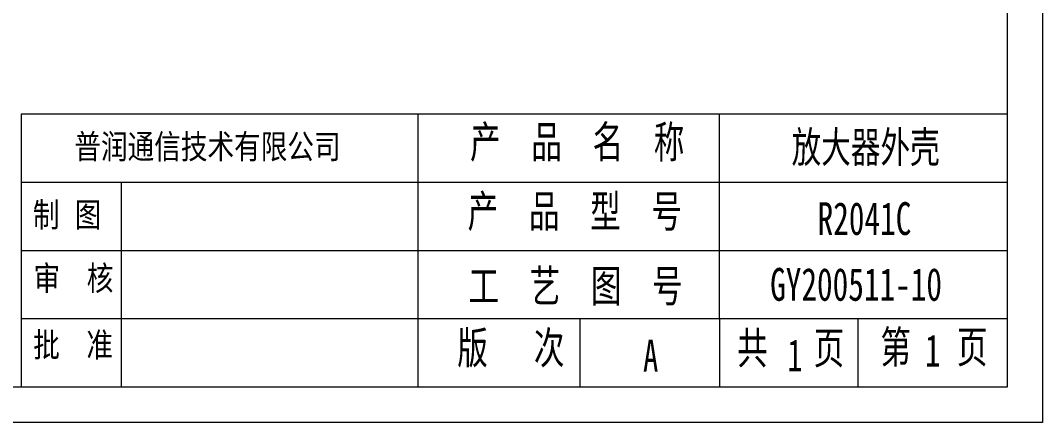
# Model space of a CAD drawing. Header units: millimetres. Extents: x 319 to 1143, y 285 to 1456.
# Drawn here: x 732.2 to 1143.3, y 285.2 to 447.1 of the extents above; entities that cross this region are included whole.
import ezdxf

# ---------------------------------------------------------------- set-up
doc = ezdxf.new("R2010")
doc.units = ezdxf.units.MM
doc.layers.add('标柱线', color=3, linetype='Continuous', lineweight=13)
doc.layers.add('标注线', color=47, linetype='Continuous', lineweight=18)
doc.styles.add('aa', font='', dxfattribs={"width": 0.7, "height": 3})
doc.styles.add('样式 1', font='arial.ttf', dxfattribs={"width": 0.8})
doc.styles.add('样式_1', font='txt_____.ttf', dxfattribs={"width": 0.7})
doc.styles.get('aa').set_extended_font_data('SimHei')

msp = doc.modelspace()

# ---------------------------------------------------------------- linework, layer by layer
at = {"color": 0, "lineweight": 0}
for p, q in [((1143.35, 1455.57), (1143.35, 285.24)), ((1129.09, 1441.31), (1129.09, 299.5)), ((1129.09, 409.29), (732.55, 409.29)), ((732.55, 409.29), (732.55, 299.5)), ((892.14, 409.29), (892.14, 299.5)), ((1129.09, 381.84), (732.55, 381.84)), ((772.85, 299.5), (772.85, 381.84)), ((1129.09, 354.4), (732.55, 354.4)), ((1129.09, 326.95), (732.55, 326.95)), ((957.25, 326.95), (957.25, 299.5)), ((1013.35, 326.95), (1013.35, 299.5)), ((1069.1, 326.95), (1069.1, 299.5)), ((1129.09, 299.5), (333.58, 299.5)), ((1129.09, 299.5), (333.58, 299.5)), ((1129.09, 299.5), (732.55, 299.5)), ((1143.35, 285.24), (319.27, 285.24))]:
    msp.add_line(p, q, dxfattribs=at)
at = {"layer": '标柱线', "color": 0, "lineweight": 0, "ltscale": 0.5}
msp.add_line((1013.35, 326.95), (1013.35, 409.29), dxfattribs=at)

# ---------------------------------------------------------------- texts
at = {"color": 0, "lineweight": 0, "attachment_point": 1}
for s, insert, char_height, width, style in [('{\\fSimSun|b0|i0|c134|p34;产  品  名  称}', (913.07, 404.63), 12.9172, 105.8438, 'aa'), ('{\\fSimSun|b0|i0|c134|p34;产  品  型  号 } ', (912.09, 376.74), 12.9172, 118.9086, 'aa'), ('制  图', (737.26, 373.77), 9.817, 33.2603, '样式 1'), ('{\\fSimSun|b0|i0|c134|p54;审  核}', (737.52, 348.27), 9.8171, 33.2603, '样式 1'), ('{\\fSimSun|b0|i0|c134|p34;工  艺  图  号}', (912.42, 346.67), 12.9172, 131.6037, 'aa'), ('{\\fSimSun|b0|i0|c134|p54;批  准}', (737.37, 321.44), 9.8171, 59.6064, '样式 1'), ('{\\fSimSun|b0|i0|c134|p34;版   次}', (907.94, 321.8), 12.9172, 88.3178, 'aa'), ('{\\fSimSun|b0|i0|c134|p34;共   页}', (1020.48, 321.74), 12.9172, 88.3178, 'aa'), ('{\\fSimSun|b0|i0|c134|p34;第   页}', (1078.11, 322.12), 12.9172, 88.3178, 'aa'), ('{\\fSimSun|b0|i0|c134|p34;A}', (982.66, 318.59), 12.9172, 88.3178, 'aa'), ('{\\fSimSun|b0|i0|c134|p34;1}', (1040.69, 318.77), 12.9172, 88.3178, 'aa'), ('{\\fSimSun|b0|i0|c134|p34;1}', (1096.1, 320.65), 12.9172, 88.3178, 'aa')]:
    msp.add_mtext(s, dxfattribs=dict(at, insert=insert, char_height=char_height, width=width, style=style))
at = {"color": 7, "lineweight": 30, "insert": (753.91, 401.2), "char_height": 9.8171, "width": 137.3652, "attachment_point": 1, "rotation": 0, "style": '样式 1'}
msp.add_mtext('{\\fSimSun|b0|i0|c134|p2;普润通信技术有限公司}', dxfattribs=at)
at = {"layer": '标注线', "color": 0, "lineweight": 0, "insert": (1072.2, 395.37), "char_height": 12.4817, "width": 124.8168, "attachment_point": 5, "rotation": 360, "style": '样式_1'}
msp.add_mtext('{\\fSimSun|b0|i0|c134|p2;放大器外壳}', dxfattribs=at)
at = {"layer": '标注线', "color": 0, "lineweight": 0, "char_height": 13.1959, "width": 131.9592, "attachment_point": 5, "style": '样式_1'}
for s, insert in [('{\\fSimSun|b0|i0|c134|p34;\\C7;R2041C}', (1071.72, 367.22)), ('{\\fSimSun|b0|i0|c134|p34;GY200511-10}', (1068.34, 340.74))]:
    msp.add_mtext(s, dxfattribs=dict(at, insert=insert))

doc.saveas('drawing.dxf')
